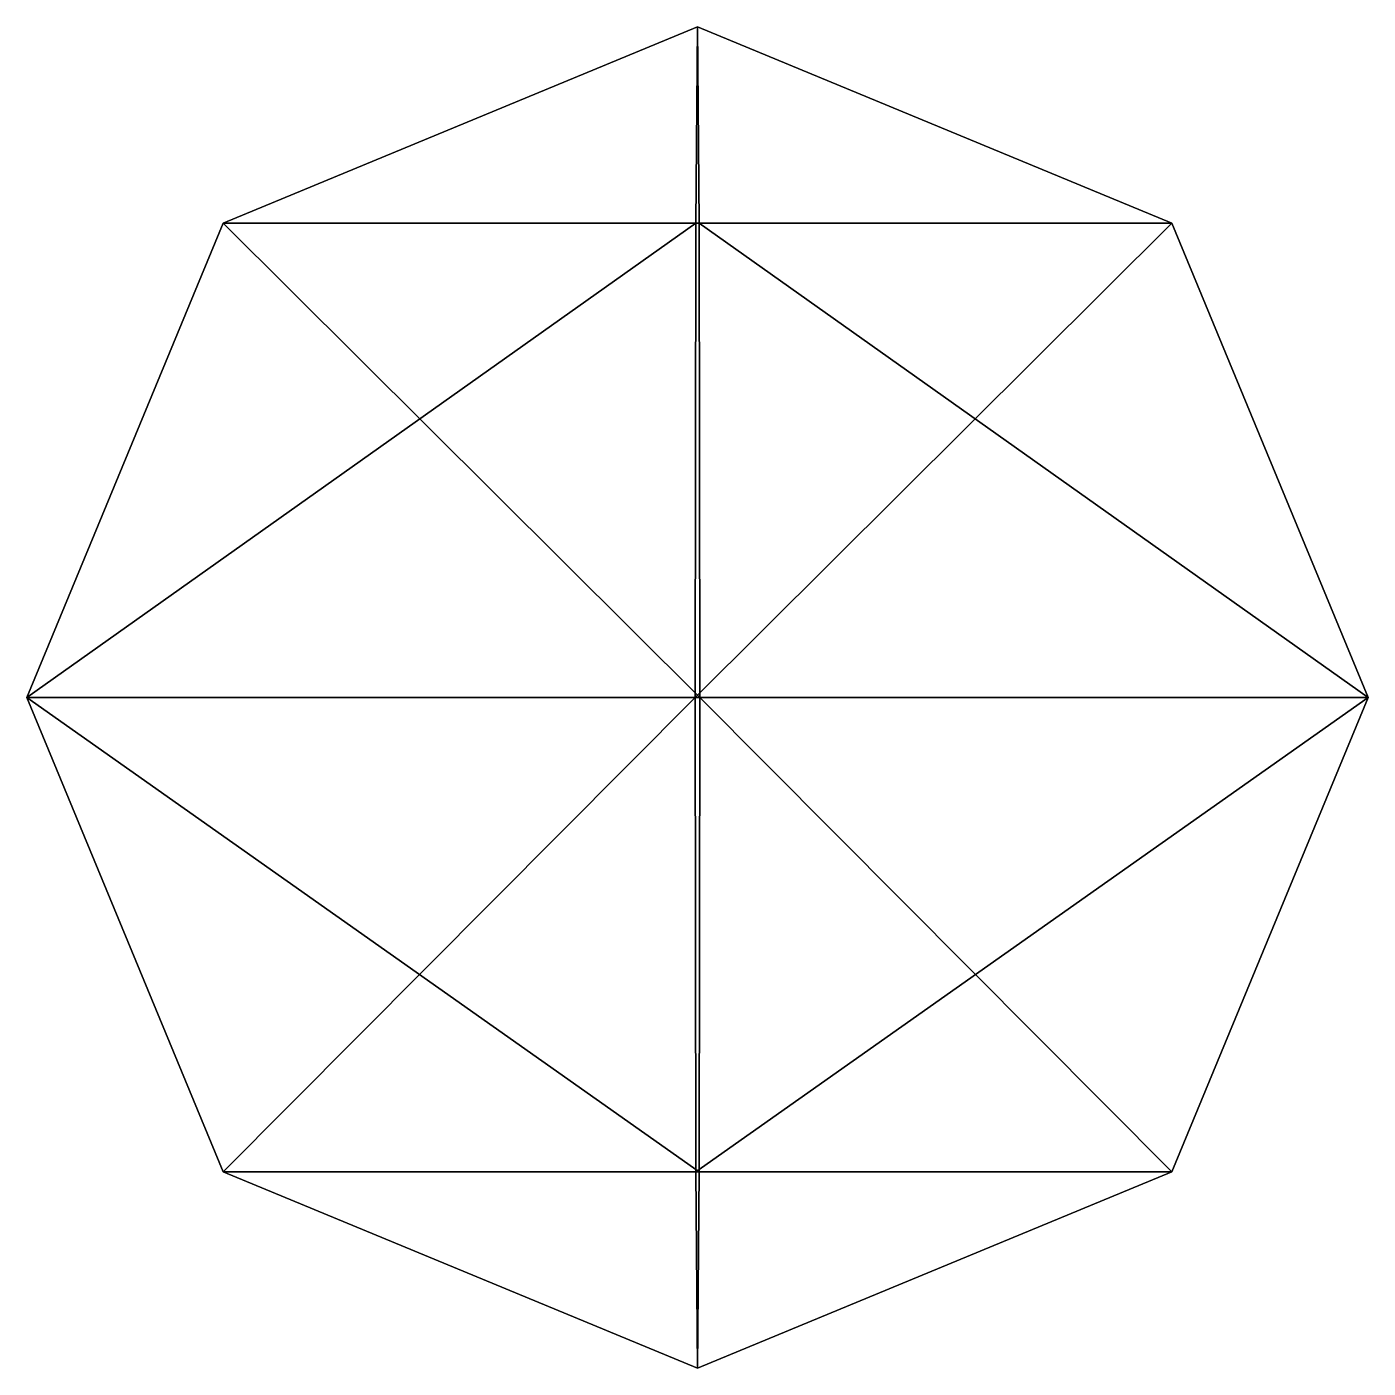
# Model space of a CAD drawing. Header units: metres. Extents: x -221 to 289, y -256 to 250.
# Drawn here: x -75.35 to -67.35, y -89.11 to -81.11 of the extents above; entities that cross this region are included whole.
import ezdxf

# ---------------------------------------------------------------- set-up
doc = ezdxf.new("R2010")
doc.units = ezdxf.units.M

msp = doc.modelspace()

# ---------------------------------------------------------------- linework, layer by layer
for p, q in [((-71.34868, -81.10541, -837.87585), (-74.17709, -82.27698, -837.8664)), ((-71.34868, -81.10541, -837.87585), (-71.35814, -82.27698, -840.7043)), ((-71.34868, -81.10541, -837.87585), (-68.52026, -82.27698, -837.8853)), ((-71.34868, -81.10541, -837.87585), (-71.33922, -82.27698, -835.0474)), ((-74.17709, -82.27698, -837.8664), (-75.348656, -85.10541, -837.8625)), ((-71.35814, -82.27698, -840.7043), (-75.348656, -85.10541, -837.8625)), ((-71.33922, -82.27698, -835.0474), (-74.17709, -82.27698, -837.8664)), ((-74.17709, -82.27698, -837.8664), (-71.35814, -82.27698, -840.7043)), ((-74.17709, -82.27698, -837.8664), (-71.335304, -85.10541, -833.87585)), ((-71.35814, -82.27698, -840.7043), (-71.36206, -85.10541, -841.87585)), ((-68.52026, -82.27698, -837.8853), (-71.36206, -85.10541, -841.87585)), ((-71.35814, -82.27698, -840.7043), (-68.52026, -82.27698, -837.8853)), ((-68.52026, -82.27698, -837.8853), (-71.33922, -82.27698, -835.0474)), ((-71.33922, -82.27698, -835.0474), (-67.3487, -85.10541, -837.8892)), ((-71.33922, -82.27698, -835.0474), (-71.335304, -85.10541, -833.87585)), ((-68.52026, -82.27698, -837.8853), (-67.3487, -85.10541, -837.8892)), ((-71.335304, -85.10541, -833.87585), (-75.348656, -85.10541, -837.8625)), ((-75.348656, -85.10541, -837.8625), (-71.36206, -85.10541, -841.87585)), ((-75.348656, -85.10541, -837.8625), (-71.33922, -87.93384, -835.0474)), ((-75.348656, -85.10541, -837.8625), (-74.17709, -87.93384, -837.8664)), ((-71.36206, -85.10541, -841.87585), (-74.17709, -87.93384, -837.8664)), ((-71.36206, -85.10541, -841.87585), (-67.3487, -85.10541, -837.8892)), ((-71.36206, -85.10541, -841.87585), (-71.35814, -87.93384, -840.7043)), ((-67.3487, -85.10541, -837.8892), (-71.35814, -87.93384, -840.7043)), ((-71.335304, -85.10541, -833.87585), (-71.33922, -87.93384, -835.0474)), ((-67.3487, -85.10541, -837.8892), (-71.335304, -85.10541, -833.87585)), ((-71.335304, -85.10541, -833.87585), (-68.52026, -87.93384, -837.8853)), ((-67.3487, -85.10541, -837.8892), (-68.52026, -87.93384, -837.8853)), ((-71.33922, -87.93384, -835.0474), (-74.17709, -87.93384, -837.8664)), ((-74.17709, -87.93384, -837.8664), (-71.35814, -87.93384, -840.7043)), ((-74.17709, -87.93384, -837.8664), (-71.34868, -89.10541, -837.87585)), ((-71.35814, -87.93384, -840.7043), (-68.52026, -87.93384, -837.8853)), ((-71.35814, -87.93384, -840.7043), (-71.34868, -89.10541, -837.87585)), ((-68.52026, -87.93384, -837.8853), (-71.34868, -89.10541, -837.87585)), ((-71.33922, -87.93384, -835.0474), (-71.34868, -89.10541, -837.87585)), ((-68.52026, -87.93384, -837.8853), (-71.33922, -87.93384, -835.0474))]:
    msp.add_line(p, q)
for points in [[(-71.33922, -82.27698, -835.0474), (-71.34868, -81.10541, -837.87585), (-74.17709, -82.27698, -837.8664), (-74.176994, -82.27688, -837.8663)], [(-74.17709, -82.27698, -837.8664), (-71.34868, -81.10541, -837.87585), (-71.35814, -82.27698, -840.7043), (-71.35804, -82.27688, -840.70416)], [(-71.35814, -82.27698, -840.7043), (-71.34868, -81.10541, -837.87585), (-68.52026, -82.27698, -837.8853), (-68.520164, -82.27688, -837.8852)], [(-68.52026, -82.27698, -837.8853), (-71.34868, -81.10541, -837.87585), (-71.33922, -82.27698, -835.0474), (-71.33912, -82.27688, -835.0473)], [(-75.348656, -85.10541, -837.8625), (-74.17709, -82.27698, -837.8664), (-71.35814, -82.27698, -840.7043), (-71.35804, -82.27688, -840.70416)], [(-71.335304, -85.10541, -833.87585), (-74.17709, -82.27698, -837.8664), (-75.348656, -85.10541, -837.8625), (-75.34856, -85.10531, -837.86237)], [(-75.348656, -85.10541, -837.8625), (-71.35814, -82.27698, -840.7043), (-71.36206, -85.10541, -841.87585), (-71.36196, -85.10531, -841.87573)], [(-71.335304, -85.10541, -833.87585), (-71.33922, -82.27698, -835.0474), (-74.17709, -82.27698, -837.8664), (-74.176994, -82.27688, -837.8663)], [(-71.36206, -85.10541, -841.87585), (-71.35814, -82.27698, -840.7043), (-68.52026, -82.27698, -837.8853), (-68.520164, -82.27688, -837.8852)], [(-71.36206, -85.10541, -841.87585), (-68.52026, -82.27698, -837.8853), (-67.3487, -85.10541, -837.8892), (-67.3486, -85.10531, -837.8891)], [(-67.3487, -85.10541, -837.8892), (-68.52026, -82.27698, -837.8853), (-71.33922, -82.27698, -835.0474), (-71.33912, -82.27688, -835.0473)], [(-67.3487, -85.10541, -837.8892), (-71.33922, -82.27698, -835.0474), (-71.335304, -85.10541, -833.87585), (-71.335205, -85.10531, -833.87573)], [(-71.36206, -85.10541, -841.87585), (-71.36206, -85.10541, -841.87585), (-75.348656, -85.10541, -837.8625), (-75.34856, -85.10531, -837.86237)], [(-71.33922, -87.93384, -835.0474), (-71.335304, -85.10541, -833.87585), (-75.348656, -85.10541, -837.8625), (-75.34856, -85.10531, -837.86237)], [(-74.17709, -87.93384, -837.8664), (-75.348656, -85.10541, -837.8625), (-71.36206, -85.10541, -841.87585), (-71.36196, -85.10531, -841.87573)], [(-71.33922, -87.93384, -835.0474), (-75.348656, -85.10541, -837.8625), (-74.17709, -87.93384, -837.8664), (-74.176994, -87.93374, -837.8663)], [(-74.17709, -87.93384, -837.8664), (-71.36206, -85.10541, -841.87585), (-71.35814, -87.93384, -840.7043), (-71.35804, -87.93374, -840.70416)], [(-71.35814, -87.93384, -840.7043), (-71.36206, -85.10541, -841.87585), (-67.3487, -85.10541, -837.8892), (-67.3486, -85.10531, -837.8891)], [(-71.35814, -87.93384, -840.7043), (-67.3487, -85.10541, -837.8892), (-68.52026, -87.93384, -837.8853), (-68.520164, -87.93374, -837.8852)], [(-68.52026, -87.93384, -837.8853), (-71.335304, -85.10541, -833.87585), (-71.33922, -87.93384, -835.0474), (-71.33912, -87.93374, -835.0473)], [(-68.52026, -87.93384, -837.8853), (-67.3487, -85.10541, -837.8892), (-71.335304, -85.10541, -833.87585), (-71.335205, -85.10531, -833.87573)], [(-71.35814, -87.93384, -840.7043), (-71.35814, -87.93384, -840.7043), (-74.17709, -87.93384, -837.8664), (-74.176994, -87.93374, -837.8663)], [(-71.34868, -89.10541, -837.87585), (-71.33922, -87.93384, -835.0474), (-74.17709, -87.93384, -837.8664), (-74.176994, -87.93374, -837.8663)], [(-71.34868, -89.10541, -837.87585), (-74.17709, -87.93384, -837.8664), (-71.35814, -87.93384, -840.7043), (-71.35804, -87.93374, -840.70416)], [(-71.34868, -89.10541, -837.87585), (-71.35814, -87.93384, -840.7043), (-68.52026, -87.93384, -837.8853), (-68.520164, -87.93374, -837.8852)], [(-71.34868, -89.10541, -837.87585), (-68.52026, -87.93384, -837.8853), (-71.33922, -87.93384, -835.0474), (-71.33912, -87.93374, -835.0473)]]:
    msp.add_3dface(points)

doc.saveas('drawing.dxf')
